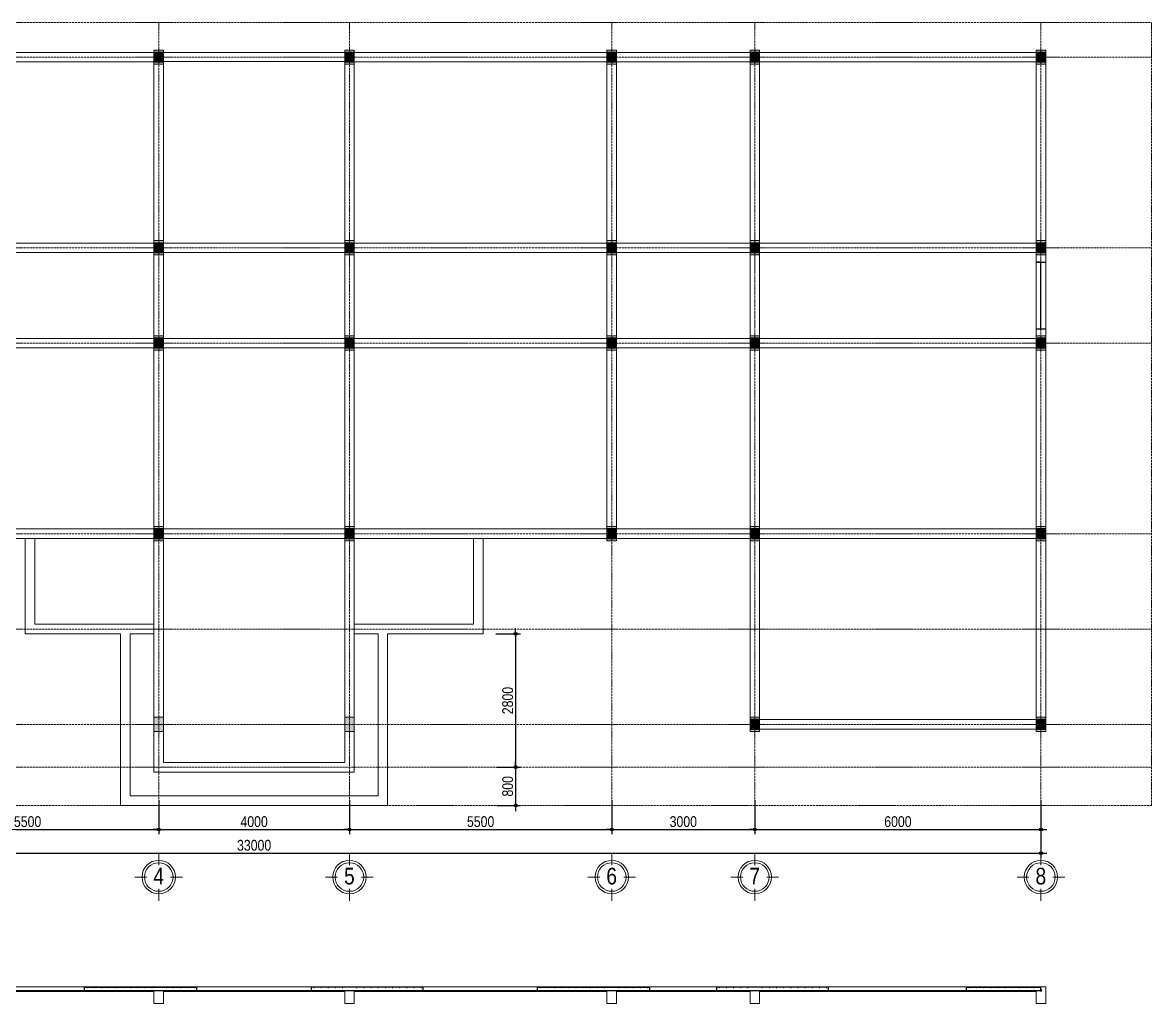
# Model space of a CAD drawing. Extents: x -79995 to 347433, y -157641 to 104789.
# Drawn here: x -60337 to -36666, y 56396 to 76977 of the extents above; entities that cross this region are included whole.
import ezdxf
from ezdxf.enums import TextEntityAlignment as Align

# ---------------------------------------------------------------- set-up
doc = ezdxf.new("R2010")
doc.units = 0
for name, pattern in [('ACAD_ISO02W100', [15, 12, -3]), ('ACAD_ISO10W100', [18, 12, -3, 0, -3]), ('DASHED2', [0.375, 0.25, -0.125])]:
    doc.linetypes.add(name, pattern=pattern)
doc.layers.get('DEFPOINTS').update_dxf_attribs({"linetype": 'CONTINUOUS'})
for name, color, linetype in [('009', 251, 'CONTINUOUS'), ('DIM', 1, 'CONTINUOUS'), ('TAGS', 60, 'CONTINUOUS'), ('TUONG', 131, 'CONTINUOUS'), ('vat dung', 44, 'CONTINUOUS'), ('WALL', 4, 'CONTINUOUS')]:
    doc.layers.add(name, color=color, linetype=linetype)
for name, color, linetype, lineweight in [('KC COT', 7, 'CONTINUOUS', 20), ('NÉT THẤY KC', 7, 'CONTINUOUS', 20), ('NÉT ĐẬM Cốt thép - các nét cần nhấn mạnh', 1, 'CONTINUOUS', 30), ('TEN TRUC', 3, 'CONTINUOUS', 18), ('TRUC', 24, 'CONTINUOUS', 0)]:
    doc.layers.add(name, color=color, linetype=linetype, lineweight=lineweight)
doc.styles.add('HEL-CONDENSE', font='')
doc.styles.add('VNI-HELVE-CONDENSEN', font='')
doc.styles.get('HEL-CONDENSE').set_extended_font_data('VNI-Helve-Condense')
doc.styles.get('VNI-HELVE-CONDENSEN').set_extended_font_data('VNI-Helve-Condense')
doc.dimstyles.new('D100', dxfattribs={"dimtxt": 225, "dimasz": 1.2, "dimexe": 100, "dimexo": 0, "dimgap": 50, "dimtad": 1, "dimdec": 0, "dimzin": 13, "dimdsep": 46, "dimtxsty": 'HEL-CONDENSE', "dimblk": 'D50', "dimcen": 0, "dimclrd": 1, "dimclre": 1, "dimclrt": 7, "dimadec": 0, "dimazin": 0, "dimtfac": 1, "dimtdec": 0, "dimtmove": 0, "dimatfit": 3, "dimldrblk": 'D50', "dimfxl": 1, "dimtolj": 1, "dimtzin": 13, "dimarcsym": 0})

# ---------------------------------------------------------------- blocks, each defined once
blk = doc.blocks.new('D50')
at = {"layer": 'DIM'}
blk.add_hatch(color=256, dxfattribs=at).paths.add_polyline_path([(25, 0, 1), (-25, 0, 1)])
blk.add_line((25, 0), (100, 0), dxfattribs=at)
blk.add_circle((0, 0), 25, dxfattribs=at)
blk = doc.blocks.new('*D1374')
at = {"layer": 'DEFPOINTS', "color": 0, "transparency": 16777216}
for p in [(-71982, 60660), (-38982, 60660), (-38982, 59549)]:
    blk.add_point(p, dxfattribs=at)
at = {"layer": 'DIM', "color": 1, "lineweight": -2, "transparency": 16777216}
for p, q in [((-71982, 60660), (-71982, 59449)), ((-38982, 60660), (-38982, 59449)), ((-71981, 59549), (-38983, 59549))]:
    blk.add_line(p, q, dxfattribs=at)
at = {"layer": 'DIM', "color": 1, "lineweight": -2, "transparency": 16777216, "xscale": 1.199999999999999, "yscale": 1.199999999999999, "zscale": 1.199999999999999, "rotation": 180}
blk.add_blockref('D50', (-71982, 59549), dxfattribs=at)
at = {"layer": 'DIM', "color": 1, "lineweight": -2, "transparency": 16777216, "xscale": 1.199999999999999, "yscale": 1.199999999999999, "zscale": 1.199999999999999}
blk.add_blockref('D50', (-38982, 59549), dxfattribs=at)
at = {"layer": 'DIM', "color": 7, "transparency": 16777216, "insert": (-55482, 59714), "char_height": 225, "attachment_point": 5, "style": 'HEL-CONDENSE'}
blk.add_mtext('\\A1;33000', dxfattribs=at)
blk = doc.blocks.new('A$C206177D3')
at = {"layer": 'TEN TRUC', "ltscale": 1000}
for p, q in [((-37, 240), (-37, 490)), ((-287, -10), (-537, -10)), ((463, -10), (213, -10)), ((-37, -510), (-37, -260))]:
    blk.add_line(p, q, dxfattribs=at)
blk.add_circle((-37, -10), 350, dxfattribs=at)
at = {"layer": 'TEN TRUC', "color": 254, "ltscale": 1000}
blk.add_circle((-37, -10), 300, dxfattribs=at)
blk = doc.blocks.new('A$C225A2996')
at = {"layer": 'WALL'}
blk.add_hatch(color=4, dxfattribs=at).paths.add_polyline_path([(531, 82), (731, 82), (731, 282), (531, 282)])
at = {"layer": 'WALL', "color": 4}
for p, q in [((531, 282), (731, 82)), ((531, 82), (731, 282))]:
    blk.add_line(p, q, dxfattribs=at)
blk.add_lwpolyline([(531, 82), (731, 82), (731, 282), (531, 282)], close=True, dxfattribs=at)
blk = doc.blocks.new('COT20x30')
at = {"layer": 'NÉT THẤY KC'}
h = blk.add_hatch(color=256, dxfattribs=at)
h.dxf.hatch_style = 1
h.paths.add_polyline_path([(107, 170), (-93, 170), (-93, -130), (107, -130)])
blk.add_lwpolyline([(-93, 170), (107, 170), (107, -130), (-93, -130)], close=True, dxfattribs=at)
blk = doc.blocks.new('*U1381')
at = {"layer": 'NÉT ĐẬM Cốt thép - các nét cần nhấn mạnh', "const_width": 10}
blk.add_lwpolyline([(-5, 0, 1), (5, 0, 1)], format="xyb", close=True, dxfattribs=at)
blk = doc.blocks.new('*U1382')
at = {"layer": 'NÉT ĐẬM Cốt thép - các nét cần nhấn mạnh', "color": 0, "linetype": 'ByBlock', "lineweight": -2, "transparency": 16777216}
for p in [(0, 0), (150, 0), (300, 0), (450, 0), (600, 0), (750, 0), (900, 0), (1050, 0), (1200, 0), (1350, 0)]:
    blk.add_blockref('*U1381', p, dxfattribs=at)
blk = doc.blocks.new('*D1385')
at = {"layer": 'DEFPOINTS', "color": 0, "transparency": 16777216}
for p in [(-62982, 60660), (-57482, 60660), (-57482, 60045)]:
    blk.add_point(p, dxfattribs=at)
at = {"layer": 'DIM', "color": 1, "lineweight": -2, "transparency": 16777216}
for p, q in [((-62982, 60660), (-62982, 59945)), ((-57482, 60660), (-57482, 59945)), ((-62981, 60045), (-57483, 60045))]:
    blk.add_line(p, q, dxfattribs=at)
at = {"layer": 'DIM', "color": 1, "lineweight": -2, "transparency": 16777216, "xscale": 1.199999999999999, "yscale": 1.199999999999999, "zscale": 1.199999999999999, "rotation": 180}
blk.add_blockref('D50', (-62982, 60045), dxfattribs=at)
at = {"layer": 'DIM', "color": 1, "lineweight": -2, "transparency": 16777216, "xscale": 1.199999999999999, "yscale": 1.199999999999999, "zscale": 1.199999999999999}
blk.add_blockref('D50', (-57482, 60045), dxfattribs=at)
at = {"layer": 'DIM', "color": 7, "transparency": 16777216, "insert": (-60232, 60210), "char_height": 225, "attachment_point": 5, "style": 'HEL-CONDENSE'}
blk.add_mtext('\\A1;5500', dxfattribs=at)
blk = doc.blocks.new('*D1386')
at = {"layer": 'DEFPOINTS', "color": 0, "transparency": 16777216}
for p in [(-57482, 60660), (-53482, 60660), (-53482, 60045)]:
    blk.add_point(p, dxfattribs=at)
at = {"layer": 'DIM', "color": 1, "lineweight": -2, "transparency": 16777216}
for p, q in [((-57482, 60660), (-57482, 59945)), ((-53482, 60660), (-53482, 59945)), ((-57481, 60045), (-53483, 60045))]:
    blk.add_line(p, q, dxfattribs=at)
at = {"layer": 'DIM', "color": 1, "lineweight": -2, "transparency": 16777216, "xscale": 1.199999999999999, "yscale": 1.199999999999999, "zscale": 1.199999999999999, "rotation": 180}
blk.add_blockref('D50', (-57482, 60045), dxfattribs=at)
at = {"layer": 'DIM', "color": 1, "lineweight": -2, "transparency": 16777216, "xscale": 1.199999999999999, "yscale": 1.199999999999999, "zscale": 1.199999999999999}
blk.add_blockref('D50', (-53482, 60045), dxfattribs=at)
at = {"layer": 'DIM', "color": 7, "transparency": 16777216, "insert": (-55482, 60210), "char_height": 225, "attachment_point": 5, "style": 'HEL-CONDENSE'}
blk.add_mtext('\\A1;4000', dxfattribs=at)
blk = doc.blocks.new('*D1387')
at = {"layer": 'DEFPOINTS', "color": 0, "transparency": 16777216}
for p in [(-53482, 60660), (-47982, 60660), (-47982, 60045)]:
    blk.add_point(p, dxfattribs=at)
at = {"layer": 'DIM', "color": 1, "lineweight": -2, "transparency": 16777216}
for p, q in [((-53482, 60660), (-53482, 59945)), ((-47982, 60660), (-47982, 59945)), ((-53481, 60045), (-47983, 60045))]:
    blk.add_line(p, q, dxfattribs=at)
at = {"layer": 'DIM', "color": 1, "lineweight": -2, "transparency": 16777216, "xscale": 1.199999999999999, "yscale": 1.199999999999999, "zscale": 1.199999999999999, "rotation": 180}
blk.add_blockref('D50', (-53482, 60045), dxfattribs=at)
at = {"layer": 'DIM', "color": 1, "lineweight": -2, "transparency": 16777216, "xscale": 1.199999999999999, "yscale": 1.199999999999999, "zscale": 1.199999999999999}
blk.add_blockref('D50', (-47982, 60045), dxfattribs=at)
at = {"layer": 'DIM', "color": 7, "transparency": 16777216, "insert": (-50732, 60210), "char_height": 225, "attachment_point": 5, "style": 'HEL-CONDENSE'}
blk.add_mtext('\\A1;5500', dxfattribs=at)
blk = doc.blocks.new('*D1388')
at = {"layer": 'DEFPOINTS', "color": 0, "transparency": 16777216}
for p in [(-47982, 60660), (-44982, 60660), (-44982, 60045)]:
    blk.add_point(p, dxfattribs=at)
at = {"layer": 'DIM', "color": 1, "lineweight": -2, "transparency": 16777216}
for p, q in [((-47982, 60660), (-47982, 59945)), ((-44982, 60660), (-44982, 59945)), ((-47981, 60045), (-44983, 60045))]:
    blk.add_line(p, q, dxfattribs=at)
at = {"layer": 'DIM', "color": 1, "lineweight": -2, "transparency": 16777216, "xscale": 1.199999999999999, "yscale": 1.199999999999999, "zscale": 1.199999999999999, "rotation": 180}
blk.add_blockref('D50', (-47982, 60045), dxfattribs=at)
at = {"layer": 'DIM', "color": 1, "lineweight": -2, "transparency": 16777216, "xscale": 1.199999999999999, "yscale": 1.199999999999999, "zscale": 1.199999999999999}
blk.add_blockref('D50', (-44982, 60045), dxfattribs=at)
at = {"layer": 'DIM', "color": 7, "transparency": 16777216, "insert": (-46482, 60210), "char_height": 225, "attachment_point": 5, "style": 'HEL-CONDENSE'}
blk.add_mtext('\\A1;3000', dxfattribs=at)
blk = doc.blocks.new('*D1389')
at = {"layer": 'DEFPOINTS', "color": 0, "transparency": 16777216}
for p in [(-44982, 60660), (-38982, 60660), (-38982, 60045)]:
    blk.add_point(p, dxfattribs=at)
at = {"layer": 'DIM', "color": 1, "lineweight": -2, "transparency": 16777216}
for p, q in [((-44982, 60660), (-44982, 59945)), ((-38982, 60660), (-38982, 59945)), ((-44981, 60045), (-38983, 60045))]:
    blk.add_line(p, q, dxfattribs=at)
at = {"layer": 'DIM', "color": 1, "lineweight": -2, "transparency": 16777216, "xscale": 1.199999999999999, "yscale": 1.199999999999999, "zscale": 1.199999999999999, "rotation": 180}
blk.add_blockref('D50', (-44982, 60045), dxfattribs=at)
at = {"layer": 'DIM', "color": 1, "lineweight": -2, "transparency": 16777216, "xscale": 1.199999999999999, "yscale": 1.199999999999999, "zscale": 1.199999999999999}
blk.add_blockref('D50', (-38982, 60045), dxfattribs=at)
at = {"layer": 'DIM', "color": 7, "transparency": 16777216, "insert": (-41982, 60210), "char_height": 225, "attachment_point": 5, "style": 'HEL-CONDENSE'}
blk.add_mtext('\\A1;6000', dxfattribs=at)
blk = doc.blocks.new('*D1390')
at = {"layer": 'DEFPOINTS', "color": 0, "transparency": 16777216}
for p in [(-71982, 60660), (-38982, 60660), (-38982, 59549)]:
    blk.add_point(p, dxfattribs=at)
at = {"layer": 'DIM', "color": 1, "lineweight": -2, "transparency": 16777216}
for p, q in [((-71982, 60660), (-71982, 59449)), ((-38982, 60660), (-38982, 59449)), ((-71981, 59549), (-38983, 59549))]:
    blk.add_line(p, q, dxfattribs=at)
at = {"layer": 'DIM', "color": 1, "lineweight": -2, "transparency": 16777216, "xscale": 1.199999999999999, "yscale": 1.199999999999999, "zscale": 1.199999999999999, "rotation": 180}
blk.add_blockref('D50', (-71982, 59549), dxfattribs=at)
at = {"layer": 'DIM', "color": 1, "lineweight": -2, "transparency": 16777216, "xscale": 1.199999999999999, "yscale": 1.199999999999999, "zscale": 1.199999999999999}
blk.add_blockref('D50', (-38982, 59549), dxfattribs=at)
at = {"layer": 'DIM', "color": 7, "transparency": 16777216, "insert": (-55482, 59714), "char_height": 225, "attachment_point": 5, "style": 'HEL-CONDENSE'}
blk.add_mtext('\\A1;33000', dxfattribs=at)
blk = doc.blocks.new('*D1398')
at = {"layer": 'DEFPOINTS', "color": 0, "transparency": 16777216}
for p in [(-50412, 64152), (-50394, 61352), (-49999, 61352)]:
    blk.add_point(p, dxfattribs=at)
at = {"layer": 'DIM', "color": 1, "lineweight": -2, "transparency": 16777216}
for p, q in [((-50412, 64152), (-49899, 64152)), ((-49999, 64151), (-49999, 61353)), ((-50394, 61352), (-49899, 61352))]:
    blk.add_line(p, q, dxfattribs=at)
at = {"layer": 'DIM', "color": 1, "lineweight": -2, "transparency": 16777216, "xscale": 1.199999999999999, "yscale": 1.199999999999999, "zscale": 1.199999999999999}
for p, rotation in [((-49999, 64152), 90), ((-49999, 61352), 270)]:
    blk.add_blockref('D50', p, dxfattribs=dict(at, rotation=rotation))
at = {"layer": 'DIM', "color": 7, "transparency": 16777216, "insert": (-50164, 62752), "char_height": 225, "attachment_point": 5, "rotation": 90, "style": 'HEL-CONDENSE'}
blk.add_mtext('\\A1;2800', dxfattribs=at)
blk = doc.blocks.new('*D1399')
at = {"layer": 'DEFPOINTS', "color": 0, "transparency": 16777216}
for p in [(-50394, 61352), (-50394, 60552), (-49999, 60552)]:
    blk.add_point(p, dxfattribs=at)
at = {"layer": 'DIM', "color": 1, "lineweight": -2, "transparency": 16777216}
for p, q in [((-50394, 61352), (-49899, 61352)), ((-49999, 61351), (-49999, 60553)), ((-50394, 60552), (-49899, 60552))]:
    blk.add_line(p, q, dxfattribs=at)
at = {"layer": 'DIM', "color": 1, "lineweight": -2, "transparency": 16777216, "xscale": 1.199999999999999, "yscale": 1.199999999999999, "zscale": 1.199999999999999}
for p, rotation in [((-49999, 61352), 90), ((-49999, 60552), 270)]:
    blk.add_blockref('D50', p, dxfattribs=dict(at, rotation=rotation))
at = {"layer": 'DIM', "color": 7, "transparency": 16777216, "insert": (-50164, 60952), "char_height": 225, "attachment_point": 5, "rotation": 90, "style": 'HEL-CONDENSE'}
blk.add_mtext('\\A1;800', dxfattribs=at)

msp = doc.modelspace()

# ---------------------------------------------------------------- linework, layer by layer
at = {"layer": '009'}
msp.add_lwpolyline([(-39082.243, 70551.712), (-38982.243, 70551.712), (-38982.243, 71951.712), (-39082.243, 71951.712)], dxfattribs=at)
at = {"layer": 'NÉT THẤY KC'}
for p, q in [((-71582.243, 76351.712), (-38882.243, 76351.712)), ((-38882.243, 76351.712), (-38882.243, 62151.712)), ((-38882.243, 62151.712), (-45082.243, 62151.712))]:
    msp.add_line(p, q, dxfattribs=at)
at = {"layer": 'NÉT THẤY KC', "linetype": 'ACAD_ISO02W100', "ltscale": 0.3}
for p, q in [((-71582.243, 76151.712), (-57582.243, 76151.712)), ((-57582.243, 66351.712), (-57582.243, 76151.712)), ((-53382.243, 76151.712), (-39082.243, 76151.712)), ((-48082.243, 66151.712), (-48082.243, 76151.712)), ((-47882.243, 66151.712), (-47882.243, 76151.712)), ((-45082.243, 62151.712), (-45082.243, 76151.712)), ((-44882.243, 62351.712), (-44882.243, 76151.712)), ((-39082.243, 76151.712), (-39082.243, 62351.712)), ((-57382.243, 66351.712), (-57382.243, 72351.712)), ((-39082.243, 66351.712), (-71882.243, 66351.712)), ((-39082.243, 66151.712), (-71882.243, 66151.712)), ((-58082.243, 64151.712), (-57582.243, 64151.712)), ((-52882.243, 64151.712), (-53382.243, 64151.712)), ((-39082.243, 62351.712), (-44882.243, 62351.712))]:
    msp.add_line(p, q, dxfattribs=at)
for points in [[(-57582.243, 66151.712), (-57582.243, 61251.712), (-53382.243, 61251.712), (-53382.243, 76151.712)], [(-72082.243, 72351.712), (-57382.243, 72351.712)], [(-57382.243, 66151.712), (-57382.243, 61451.712), (-53582.243, 61451.712), (-53582.243, 72351.712)], [(-53582.243, 72351.712), (-38882.243, 72351.712)], [(-72082.243, 72151.712), (-38882.243, 72151.712)], [(-72082.243, 70351.712), (-38882.243, 70351.712)], [(-72082.243, 70151.712), (-38882.243, 70151.712)], [(-60082.243, 66151.712), (-60082.243, 64351.712), (-57582.243, 64351.712)], [(-50882.243, 66151.712), (-50882.243, 64351.712), (-53382.243, 64351.712)], [(-52882.243, 64151.712), (-52882.243, 60751.712), (-58082.243, 60751.712), (-58082.243, 64151.712)]]:
    msp.add_lwpolyline(points, dxfattribs=at)
at = {"layer": 'NÉT THẤY KC'}
msp.add_lwpolyline([(-57382.243, 76160.098), (-53582.243, 76160.098), (-53582.243, 72351.712), (-57382.243, 72351.712)], close=True, dxfattribs=at)
for points in [[(-60282.243, 66151.712), (-60282.243, 64151.712), (-58282.243, 64151.712)], [(-50682.243, 66151.712), (-50682.243, 64151.712), (-52682.243, 64151.712)], [(-52682.243, 64151.712), (-52682.243, 60551.712), (-58282.243, 60551.712), (-58282.243, 64151.712)], [(-72082.243, 56746.46), (-38882.243, 56746.46), (-38882.243, 56396.46), (-39082.243, 56396.46), (-39082.243, 56646.46), (-44882.243, 56646.46), (-44882.243, 56396.46), (-45082.243, 56396.46), (-45082.243, 56646.46), (-47882.243, 56646.46), (-47882.243, 56396.46), (-48082.243, 56396.46), (-48082.243, 56646.46), (-53382.243, 56646.46), (-53382.243, 56396.46), (-53582.243, 56396.46), (-53582.243, 56646.46), (-57382.243, 56646.46), (-57382.243, 56396.46), (-57582.243, 56396.46), (-57582.243, 56646.46), (-62882.243, 56646.46)]]:
    msp.add_lwpolyline(points, dxfattribs=at)
at = {"layer": 'NÉT ĐẬM Cốt thép - các nét cần nhấn mạnh'}
for p, q in [((-38979.052, 56657.717), (-71977.674, 56657.717)), ((-38989.031, 56683.39), (-38976.783, 56683.39))]:
    msp.add_line(p, q, dxfattribs=at)
at = {"layer": 'NÉT ĐẬM Cốt thép - các nét cần nhấn mạnh', "const_width": 10}
for points in [[(-60257.133, 56668.774, 1), (-60247.133, 56668.774, 1)], [(-60107.133, 56668.774, 1), (-60097.133, 56668.774, 1)], [(-59957.133, 56668.774, 1), (-59947.133, 56668.774, 1)], [(-59807.133, 56668.774, 1), (-59797.133, 56668.774, 1)], [(-59657.133, 56668.774, 1), (-59647.133, 56668.774, 1)], [(-59507.133, 56668.774, 1), (-59497.133, 56668.774, 1)], [(-59357.133, 56668.774, 1), (-59347.133, 56668.774, 1)], [(-59207.133, 56668.774, 1), (-59197.133, 56668.774, 1)], [(-59057.133, 56668.774, 1), (-59047.133, 56668.774, 1)], [(-58978.898, 56721.73, 1), (-58968.898, 56721.73, 1)], [(-58907.133, 56668.774, 1), (-58897.133, 56668.774, 1)], [(-58828.898, 56721.73, 1), (-58818.898, 56721.73, 1)], [(-58757.133, 56668.774, 1), (-58747.133, 56668.774, 1)], [(-58678.898, 56721.73, 1), (-58668.898, 56721.73, 1)], [(-58607.133, 56668.774, 1), (-58597.133, 56668.774, 1)], [(-58528.898, 56721.73, 1), (-58518.898, 56721.73, 1)], [(-58457.133, 56668.774, 1), (-58447.133, 56668.774, 1)], [(-58378.898, 56721.73, 1), (-58368.898, 56721.73, 1)], [(-58307.133, 56668.774, 1), (-58297.133, 56668.774, 1)], [(-58228.898, 56721.73, 1), (-58218.898, 56721.73, 1)], [(-58157.133, 56668.774, 1), (-58147.133, 56668.774, 1)], [(-58078.898, 56721.73, 1), (-58068.898, 56721.73, 1)], [(-58007.133, 56668.774, 1), (-57997.133, 56668.774, 1)], [(-57928.898, 56721.73, 1), (-57918.898, 56721.73, 1)], [(-57857.133, 56668.774, 1), (-57847.133, 56668.774, 1)], [(-57778.898, 56721.73, 1), (-57768.898, 56721.73, 1)], [(-57707.133, 56668.774, 1), (-57697.133, 56668.774, 1)], [(-57628.898, 56721.73, 1), (-57618.898, 56721.73, 1)], [(-57328.898, 56721.73, 1), (-57318.898, 56721.73, 1)], [(-57257.133, 56668.774, 1), (-57247.133, 56668.774, 1)], [(-57178.898, 56721.73, 1), (-57168.898, 56721.73, 1)], [(-57107.133, 56668.774, 1), (-57097.133, 56668.774, 1)], [(-57028.898, 56721.73, 1), (-57018.898, 56721.73, 1)], [(-56957.133, 56668.774, 1), (-56947.133, 56668.774, 1)], [(-56878.898, 56721.73, 1), (-56868.898, 56721.73, 1)], [(-56807.133, 56668.774, 1), (-56797.133, 56668.774, 1)], [(-56728.898, 56721.73, 1), (-56718.898, 56721.73, 1)], [(-56657.133, 56668.774, 1), (-56647.133, 56668.774, 1)], [(-56507.133, 56668.774, 1), (-56497.133, 56668.774, 1)], [(-56357.133, 56668.774, 1), (-56347.133, 56668.774, 1)], [(-56207.133, 56668.774, 1), (-56197.133, 56668.774, 1)], [(-56057.133, 56668.774, 1), (-56047.133, 56668.774, 1)], [(-55907.133, 56668.774, 1), (-55897.133, 56668.774, 1)], [(-55757.133, 56668.774, 1), (-55747.133, 56668.774, 1)], [(-55607.133, 56668.774, 1), (-55597.133, 56668.774, 1)], [(-55457.133, 56668.774, 1), (-55447.133, 56668.774, 1)], [(-55307.133, 56668.774, 1), (-55297.133, 56668.774, 1)], [(-55157.133, 56668.774, 1), (-55147.133, 56668.774, 1)], [(-55007.133, 56668.774, 1), (-54997.133, 56668.774, 1)], [(-54857.133, 56668.774, 1), (-54847.133, 56668.774, 1)], [(-54707.133, 56668.774, 1), (-54697.133, 56668.774, 1)], [(-54557.133, 56668.774, 1), (-54547.133, 56668.774, 1)], [(-54407.133, 56668.774, 1), (-54397.133, 56668.774, 1)], [(-54257.133, 56668.774, 1), (-54247.133, 56668.774, 1)], [(-54235.083, 56721.73, 1), (-54225.083, 56721.73, 1)], [(-54107.133, 56668.774, 1), (-54097.133, 56668.774, 1)], [(-54085.083, 56721.73, 1), (-54075.083, 56721.73, 1)], [(-53957.133, 56668.774, 1), (-53947.133, 56668.774, 1)], [(-53935.083, 56721.73, 1), (-53925.083, 56721.73, 1)], [(-53807.133, 56668.774, 1), (-53797.133, 56668.774, 1)], [(-53785.083, 56721.73, 1), (-53775.083, 56721.73, 1)], [(-53657.133, 56668.774, 1), (-53647.133, 56668.774, 1)], [(-53635.083, 56721.73, 1), (-53625.083, 56721.73, 1)], [(-53357.133, 56668.774, 1), (-53347.133, 56668.774, 1)], [(-53335.083, 56721.73, 1), (-53325.083, 56721.73, 1)], [(-53207.133, 56668.774, 1), (-53197.133, 56668.774, 1)], [(-53185.083, 56721.73, 1), (-53175.083, 56721.73, 1)], [(-53057.133, 56668.774, 1), (-53047.133, 56668.774, 1)], [(-53035.083, 56721.73, 1), (-53025.083, 56721.73, 1)], [(-52907.133, 56668.774, 1), (-52897.133, 56668.774, 1)], [(-52885.083, 56721.73, 1), (-52875.083, 56721.73, 1)], [(-52757.133, 56668.774, 1), (-52747.133, 56668.774, 1)], [(-52735.083, 56721.73, 1), (-52725.083, 56721.73, 1)], [(-52607.133, 56668.774, 1), (-52597.133, 56668.774, 1)], [(-52585.083, 56721.73, 1), (-52575.083, 56721.73, 1)], [(-52457.133, 56668.774, 1), (-52447.133, 56668.774, 1)], [(-52435.083, 56721.73, 1), (-52425.083, 56721.73, 1)], [(-52307.133, 56668.774, 1), (-52297.133, 56668.774, 1)], [(-52285.083, 56721.73, 1), (-52275.083, 56721.73, 1)], [(-52157.133, 56668.774, 1), (-52147.133, 56668.774, 1)], [(-52135.083, 56721.73, 1), (-52125.083, 56721.73, 1)], [(-52007.133, 56668.774, 1), (-51997.133, 56668.774, 1)], [(-51985.083, 56721.73, 1), (-51975.083, 56721.73, 1)], [(-51857.133, 56668.774, 1), (-51847.133, 56668.774, 1)], [(-51707.133, 56668.774, 1), (-51697.133, 56668.774, 1)], [(-51557.133, 56668.774, 1), (-51547.133, 56668.774, 1)], [(-51407.133, 56668.774, 1), (-51397.133, 56668.774, 1)], [(-51257.133, 56668.774, 1), (-51247.133, 56668.774, 1)], [(-51107.133, 56668.774, 1), (-51097.133, 56668.774, 1)], [(-50957.133, 56668.774, 1), (-50947.133, 56668.774, 1)], [(-50807.133, 56668.774, 1), (-50797.133, 56668.774, 1)], [(-50657.133, 56668.774, 1), (-50647.133, 56668.774, 1)], [(-50507.133, 56668.774, 1), (-50497.133, 56668.774, 1)], [(-50357.133, 56668.774, 1), (-50347.133, 56668.774, 1)], [(-50207.133, 56668.774, 1), (-50197.133, 56668.774, 1)], [(-50057.133, 56668.774, 1), (-50047.133, 56668.774, 1)], [(-49907.133, 56668.774, 1), (-49897.133, 56668.774, 1)], [(-49757.133, 56668.774, 1), (-49747.133, 56668.774, 1)], [(-49607.133, 56668.774, 1), (-49597.133, 56668.774, 1)], [(-49488.882, 56721.73, 1), (-49478.882, 56721.73, 1)], [(-49457.133, 56668.774, 1), (-49447.133, 56668.774, 1)], [(-49338.882, 56721.73, 1), (-49328.882, 56721.73, 1)], [(-49307.133, 56668.774, 1), (-49297.133, 56668.774, 1)], [(-49188.882, 56721.73, 1), (-49178.882, 56721.73, 1)], [(-49157.133, 56668.774, 1), (-49147.133, 56668.774, 1)], [(-49038.882, 56721.73, 1), (-49028.882, 56721.73, 1)], [(-49007.133, 56668.774, 1), (-48997.133, 56668.774, 1)], [(-48888.882, 56721.73, 1), (-48878.882, 56721.73, 1)], [(-48857.133, 56668.774, 1), (-48847.133, 56668.774, 1)], [(-48738.882, 56721.73, 1), (-48728.882, 56721.73, 1)], [(-48707.133, 56668.774, 1), (-48697.133, 56668.774, 1)], [(-48588.882, 56721.73, 1), (-48578.882, 56721.73, 1)], [(-48557.133, 56668.774, 1), (-48547.133, 56668.774, 1)], [(-48438.882, 56721.73, 1), (-48428.882, 56721.73, 1)], [(-48407.133, 56668.774, 1), (-48397.133, 56668.774, 1)], [(-48288.882, 56721.73, 1), (-48278.882, 56721.73, 1)], [(-48257.133, 56668.774, 1), (-48247.133, 56668.774, 1)], [(-48138.882, 56721.73, 1), (-48128.882, 56721.73, 1)], [(-48107.133, 56668.774, 1), (-48097.133, 56668.774, 1)], [(-47838.882, 56721.73, 1), (-47828.882, 56721.73, 1)], [(-47807.133, 56668.774, 1), (-47797.133, 56668.774, 1)], [(-47688.882, 56721.73, 1), (-47678.882, 56721.73, 1)], [(-47657.133, 56668.774, 1), (-47647.133, 56668.774, 1)], [(-47538.882, 56721.73, 1), (-47528.882, 56721.73, 1)], [(-47507.133, 56668.774, 1), (-47497.133, 56668.774, 1)], [(-47388.882, 56721.73, 1), (-47378.882, 56721.73, 1)], [(-47357.133, 56668.774, 1), (-47347.133, 56668.774, 1)], [(-47238.882, 56721.73, 1), (-47228.882, 56721.73, 1)], [(-47207.133, 56668.774, 1), (-47197.133, 56668.774, 1)], [(-47057.133, 56668.774, 1), (-47047.133, 56668.774, 1)], [(-46907.133, 56668.774, 1), (-46897.133, 56668.774, 1)], [(-46757.133, 56668.774, 1), (-46747.133, 56668.774, 1)], [(-46607.133, 56668.774, 1), (-46597.133, 56668.774, 1)], [(-46457.133, 56668.774, 1), (-46447.133, 56668.774, 1)], [(-46307.133, 56668.774, 1), (-46297.133, 56668.774, 1)], [(-46157.133, 56668.774, 1), (-46147.133, 56668.774, 1)], [(-46007.133, 56668.774, 1), (-45997.133, 56668.774, 1)], [(-45857.133, 56668.774, 1), (-45847.133, 56668.774, 1)], [(-45733.101, 56721.73, 1), (-45723.101, 56721.73, 1)], [(-45707.133, 56668.774, 1), (-45697.133, 56668.774, 1)], [(-45583.101, 56721.73, 1), (-45573.101, 56721.73, 1)], [(-45557.133, 56668.774, 1), (-45547.133, 56668.774, 1)], [(-45433.101, 56721.73, 1), (-45423.101, 56721.73, 1)], [(-45407.133, 56668.774, 1), (-45397.133, 56668.774, 1)], [(-45283.101, 56721.73, 1), (-45273.101, 56721.73, 1)], [(-45257.133, 56668.774, 1), (-45247.133, 56668.774, 1)], [(-45133.101, 56721.73, 1), (-45123.101, 56721.73, 1)], [(-45107.133, 56668.774, 1), (-45097.133, 56668.774, 1)], [(-44833.101, 56721.73, 1), (-44823.101, 56721.73, 1)], [(-44807.133, 56668.774, 1), (-44797.133, 56668.774, 1)], [(-44683.101, 56721.73, 1), (-44673.101, 56721.73, 1)], [(-44657.133, 56668.774, 1), (-44647.133, 56668.774, 1)], [(-44533.101, 56721.73, 1), (-44523.101, 56721.73, 1)], [(-44507.133, 56668.774, 1), (-44497.133, 56668.774, 1)], [(-44383.101, 56721.73, 1), (-44373.101, 56721.73, 1)], [(-44357.133, 56668.774, 1), (-44347.133, 56668.774, 1)], [(-44233.101, 56721.73, 1), (-44223.101, 56721.73, 1)], [(-44207.133, 56668.774, 1), (-44197.133, 56668.774, 1)], [(-44083.101, 56721.73, 1), (-44073.101, 56721.73, 1)], [(-44057.133, 56668.774, 1), (-44047.133, 56668.774, 1)], [(-43933.101, 56721.73, 1), (-43923.101, 56721.73, 1)], [(-43907.133, 56668.774, 1), (-43897.133, 56668.774, 1)], [(-43783.101, 56721.73, 1), (-43773.101, 56721.73, 1)], [(-43757.133, 56668.774, 1), (-43747.133, 56668.774, 1)], [(-43633.101, 56721.73, 1), (-43623.101, 56721.73, 1)], [(-43607.133, 56668.774, 1), (-43597.133, 56668.774, 1)], [(-43483.101, 56721.73, 1), (-43473.101, 56721.73, 1)], [(-43457.133, 56668.774, 1), (-43447.133, 56668.774, 1)], [(-43307.133, 56668.774, 1), (-43297.133, 56668.774, 1)], [(-43157.133, 56668.774, 1), (-43147.133, 56668.774, 1)], [(-43007.133, 56668.774, 1), (-42997.133, 56668.774, 1)], [(-42857.133, 56668.774, 1), (-42847.133, 56668.774, 1)], [(-42707.133, 56668.774, 1), (-42697.133, 56668.774, 1)], [(-42557.133, 56668.774, 1), (-42547.133, 56668.774, 1)], [(-42407.133, 56668.774, 1), (-42397.133, 56668.774, 1)], [(-42257.133, 56668.774, 1), (-42247.133, 56668.774, 1)], [(-42107.133, 56668.774, 1), (-42097.133, 56668.774, 1)], [(-41957.133, 56668.774, 1), (-41947.133, 56668.774, 1)], [(-41807.133, 56668.774, 1), (-41797.133, 56668.774, 1)], [(-41657.133, 56668.774, 1), (-41647.133, 56668.774, 1)], [(-41507.133, 56668.774, 1), (-41497.133, 56668.774, 1)], [(-41357.133, 56668.774, 1), (-41347.133, 56668.774, 1)], [(-41207.133, 56668.774, 1), (-41197.133, 56668.774, 1)], [(-41057.133, 56668.774, 1), (-41047.133, 56668.774, 1)], [(-40907.133, 56668.774, 1), (-40897.133, 56668.774, 1)], [(-40757.133, 56668.774, 1), (-40747.133, 56668.774, 1)], [(-40607.133, 56668.774, 1), (-40597.133, 56668.774, 1)], [(-40457.133, 56668.774, 1), (-40447.133, 56668.774, 1)], [(-40307.133, 56668.774, 1), (-40297.133, 56668.774, 1)], [(-40157.133, 56668.774, 1), (-40147.133, 56668.774, 1)], [(-40007.133, 56668.774, 1), (-39997.133, 56668.774, 1)], [(-39857.133, 56668.774, 1), (-39847.133, 56668.774, 1)], [(-39707.133, 56668.774, 1), (-39697.133, 56668.774, 1)], [(-39557.133, 56668.774, 1), (-39547.133, 56668.774, 1)], [(-39407.133, 56668.774, 1), (-39397.133, 56668.774, 1)], [(-39257.133, 56668.774, 1), (-39247.133, 56668.774, 1)], [(-39107.133, 56668.774, 1), (-39097.133, 56668.774, 1)]]:
    msp.add_lwpolyline(points, format="xyb", close=True, dxfattribs=at)
at = {"layer": 'NÉT ĐẬM Cốt thép - các nét cần nhấn mạnh'}
for points in [[(-59038.361, 56657.717), (-59038.361, 56734.375), (-56688.352, 56734.375), (-56688.352, 56657.717)], [(-51938.343, 56657.717), (-51938.343, 56734.375), (-54288.352, 56734.375), (-54288.352, 56657.717)], [(-49538.36, 56657.717), (-49538.36, 56734.375), (-47188.351, 56734.375), (-47188.351, 56657.717)], [(-43438.342, 56657.717), (-43438.342, 56734.375), (-45788.351, 56734.375), (-45788.351, 56657.717)], [(-40544.951, 56657.717), (-40544.951, 56734.368), (-38994.951, 56734.368), (-38994.951, 56648.898)]]:
    msp.add_lwpolyline(points, dxfattribs=at)
msp.add_arc((-38978.363, 56670.593), 12.894, 266.9343619, 82.961987, dxfattribs=at)
at = {"layer": 'TRUC', "linetype": 'ACAD_ISO10W100', "ltscale": 0.2}
msp.add_lwpolyline([(-74436.227, 76977.493), (-36665.915, 76977.493), (-36665.915, 60551.712), (-74436.227, 60551.712)], close=True, dxfattribs=at)
for points in [[(-57482.243, 76977.493), (-57482.243, 60551.712)], [(-53482.243, 76977.493), (-53482.243, 60551.712)], [(-47982.243, 76977.493), (-47982.243, 60551.712)], [(-44982.243, 76977.493), (-44982.243, 60551.712)], [(-44982.243, 76977.493), (-44982.243, 60551.712)], [(-38982.243, 76977.493), (-38982.243, 60551.712)], [(-74436.227, 76251.712), (-36665.915, 76251.712)], [(-74436.227, 72251.712), (-36665.915, 72251.712)], [(-74436.227, 70251.712), (-36665.915, 70251.712)], [(-74436.227, 66251.712), (-36665.915, 66251.712)], [(-74436.227, 64251.712), (-36665.915, 64251.712)], [(-74436.227, 62251.712), (-36665.915, 62251.712)], [(-74436.227, 61351.712), (-36665.915, 61351.712)]]:
    msp.add_lwpolyline(points, dxfattribs=at)
at = {"layer": 'TRUC', "linetype": 'DASHED2', "ltscale": 0.2}
msp.add_lwpolyline([(-44982.243, 72126.712), (-44982.243, 70351.712)], dxfattribs=at)
at = {"layer": 'vat dung', "color": 4}
for p, q in [((-39082.243, 71951.712), (-38882.243, 71951.712)), ((-39082.243, 70551.712), (-38882.243, 70551.712))]:
    msp.add_line(p, q, dxfattribs=at)

# ---------------------------------------------------------------- block references
at = {"layer": 'KC COT'}
for p in [(-57489.287, 76231.574), (-53489.287, 76231.574), (-47989.287, 76231.574), (-44989.287, 76231.574), (-38989.287, 76231.574), (-57489.287, 72231.574), (-53489.287, 72231.574), (-47989.287, 72231.574), (-44989.287, 72231.574), (-38989.287, 72231.574), (-57489.287, 70231.574), (-53489.287, 70231.574), (-47989.287, 70231.574), (-44989.287, 70231.574), (-38989.287, 70231.574), (-57489.287, 66231.574), (-53489.287, 66231.574), (-47989.287, 66231.574), (-44989.287, 66231.574), (-38989.287, 66231.574), (-57489.287, 62231.574), (-53489.287, 62231.574), (-44989.287, 62231.574), (-38989.287, 62231.574)]:
    msp.add_blockref('COT20x30', p, dxfattribs=at)
at = {"layer": 'NÉT ĐẬM Cốt thép - các nét cần nhấn mạnh'}
msp.add_blockref('*U1382', (-40482.079, 56721.73), dxfattribs=at)
at = {"layer": 'TEN TRUC', "ltscale": 1000}
ref = msp.add_blockref('A$C206177D3', (-57445.621, 59058.894), dxfattribs=at)
ref.add_attrib('A', '4', dxfattribs={"layer": 'TAGS', "color": 7, "ltscale": 1000, "height": 350, "style": 'VNI-HELVE-CONDENSEN'}).set_placement((-57483.925, 58893.256), align=Align.CENTER)
ref = msp.add_blockref('A$C206177D3', (-53445.621, 59058.894), dxfattribs=at)
ref.add_attrib('A', '5', dxfattribs={"layer": 'TAGS', "color": 7, "ltscale": 1000, "height": 350, "style": 'VNI-HELVE-CONDENSEN'}).set_placement((-53483.925, 58893.256), align=Align.CENTER)
ref = msp.add_blockref('A$C206177D3', (-47945.621, 59058.894), dxfattribs=at)
ref.add_attrib('A', '6', dxfattribs={"layer": 'TAGS', "color": 7, "ltscale": 1000, "height": 350, "style": 'VNI-HELVE-CONDENSEN'}).set_placement((-47983.925, 58893.256), align=Align.CENTER)
ref = msp.add_blockref('A$C206177D3', (-44945.621, 59058.894), dxfattribs=at)
ref.add_attrib('A', '7', dxfattribs={"layer": 'TAGS', "color": 7, "ltscale": 1000, "height": 350, "style": 'VNI-HELVE-CONDENSEN'}).set_placement((-44983.925, 58893.256), align=Align.CENTER)
ref = msp.add_blockref('A$C206177D3', (-38946.821, 59058.894), dxfattribs=at)
ref.add_attrib('A', '8', dxfattribs={"layer": 'TAGS', "color": 7, "ltscale": 1000, "height": 350, "style": 'VNI-HELVE-CONDENSEN'}).set_placement((-38985.125, 58893.256), align=Align.CENTER)
at = {"layer": 'TUONG', "color": 4}
for p in [(-58113.633, 76070.079), (-54113.633, 76070.079), (-48613.633, 76070.079), (-45613.633, 76070.079), (-39613.633, 76070.079), (-58113.633, 72070.079), (-54113.633, 72070.079), (-48613.633, 72070.079), (-45613.633, 72070.079), (-39613.633, 72070.079), (-58113.633, 70070.079), (-54113.633, 70070.079), (-48613.633, 70070.079), (-45613.633, 70070.079), (-39613.633, 70070.079), (-58113.633, 66070.079), (-54113.633, 66070.079), (-48613.633, 66070.079), (-45613.633, 66070.079), (-39613.633, 66070.079), (-45613.633, 62070.079), (-39613.633, 62070.079)]:
    msp.add_blockref('A$C225A2996', p, dxfattribs=at)

# ---------------------------------------------------------------- dimensions: what is measured, and where the dimension line sits
at = {"layer": 'DIM'}
for base, p1, p2, angle, picture, middle in [((-49998.627, 61351.712), (-50412.169, 64151.712), (-50393.984, 61351.712), 90, '*D1398', (-50163.527, 62751.712)), ((-49998.627, 60551.712), (-50393.984, 61351.712), (-50393.984, 60551.712), 90, '*D1399', (-50163.527, 60951.712)), ((-57482.243, 60045.215), (-62982.243, 60660.351), (-57482.243, 60660.351), 180, '*D1385', (-60232.243, 60210.115)), ((-53482.243, 60045.215), (-57482.243, 60660.351), (-53482.243, 60660.351), 180, '*D1386', (-55482.243, 60210.115)), ((-47982.243, 60045.215), (-53482.243, 60660.351), (-47982.243, 60660.351), 180, '*D1387', (-50732.243, 60210.115)), ((-44982.243, 60045.215), (-47982.243, 60660.351), (-44982.243, 60660.351), 180, '*D1388', (-46482.243, 60210.115)), ((-38982.243, 60045.215), (-44982.243, 60660.351), (-38982.243, 60660.351), 180, '*D1389', (-41982.243, 60210.115))]:
    dim = msp.add_linear_dim(base=base, p1=p1, p2=p2, angle=angle, dimstyle='D100', override={"dimtmove": 1}, dxfattribs=at)
    dim.commit()
    dim.dimension.update_dxf_attribs({"geometry": picture, "text_midpoint": middle})
for picture in ['*D1374', '*D1390']:
    dim = msp.add_aligned_dim(p1=(-71982.243, 60660.351), p2=(-38982.243, 60660.351), distance=-1111.311, dimstyle='D100', dxfattribs=at)
    dim.commit()
    dim.dimension.update_dxf_attribs({"geometry": picture, "text_midpoint": (-55482.243, 59713.941)})

doc.saveas('drawing.dxf')
